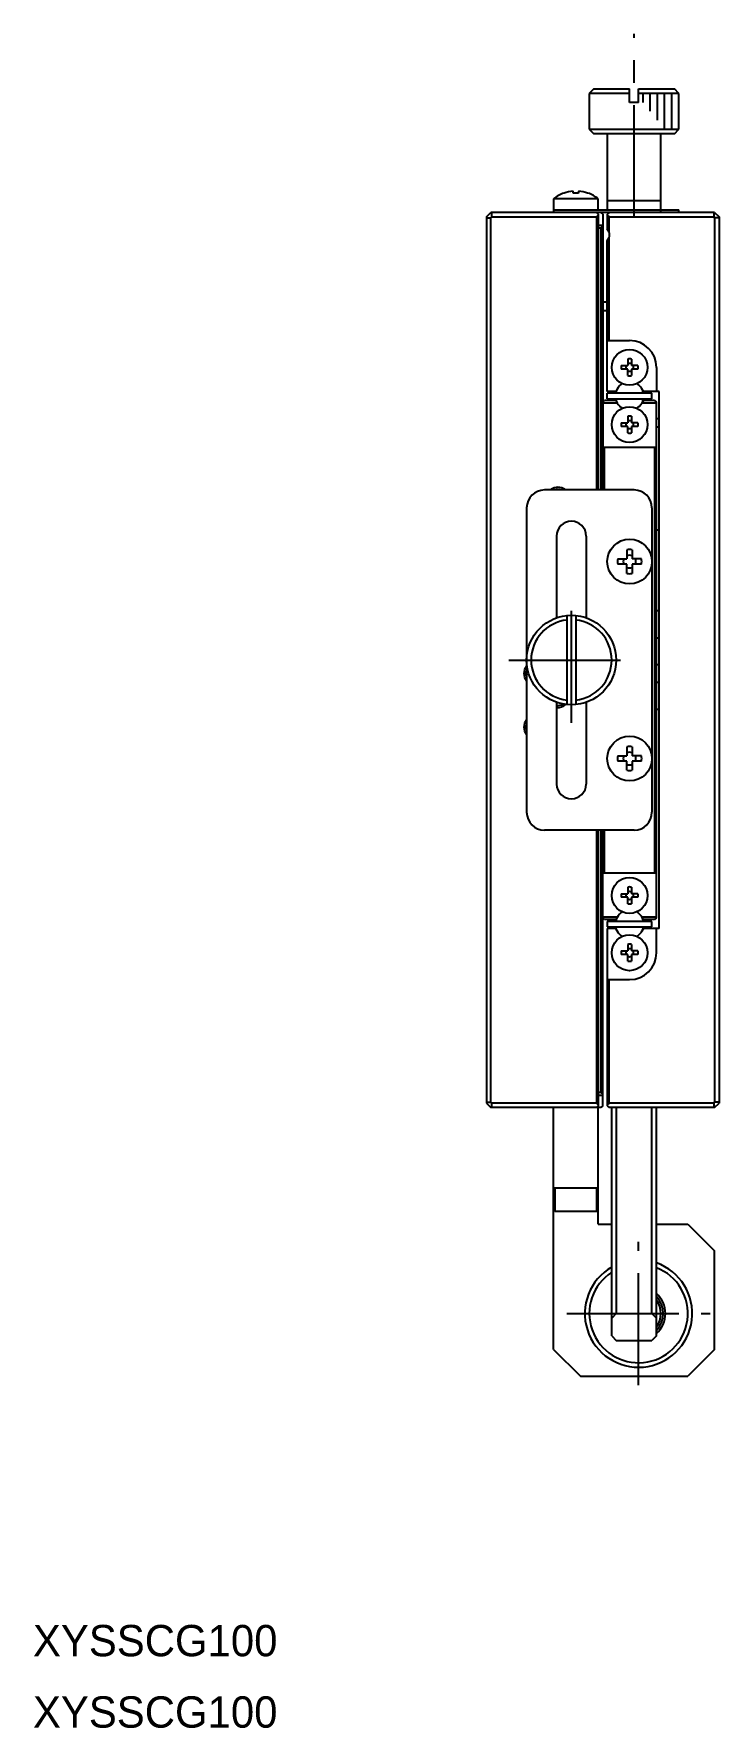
# Model space of a CAD drawing. Extents: x 74 to 507, y 3 to 225.
# Drawn here: x 74.5 to 151, y 4.1 to 193.4 of the extents above; entities that cross this region are included whole.
import ezdxf

# ---------------------------------------------------------------- set-up
doc = ezdxf.new("R2010")
doc.units = 0
doc.header["$LTSCALE"] = 10
doc.linetypes.add('CENTER', pattern=[2, 1.25, -0.25, 0.25, -0.25])
doc.layers.get('0').update_dxf_attribs({"linetype": 'CONTINUOUS'})
doc.layers.add('10', color=7, linetype='CONTINUOUS')
doc.layers.add('CENTER', color=1, linetype='CENTER')
doc.styles.get("Standard").update_dxf_attribs({"font": 'FGP教科書体NT-M'})

msp = doc.modelspace()

# ---------------------------------------------------------------- linework, layer by layer
at = {"color": 7, "linetype": 'CONTINUOUS'}
for p, q in [((137, 187.205), (141, 187.205)), ((141, 185.705), (141, 187.205)), ((142, 185.705), (141, 185.705)), ((142, 187.205), (146, 187.205)), ((142, 185.705), (142, 187.205)), ((138.5, 182.205), (138.5, 173.705)), ((144.5, 173.705), (144.5, 182.205)), ((132.5, 174.927499), (132.5, 173.405)), ((133.683755, 175.570302), (133.65, 175.570302)), ((136.35, 175.570302), (136.316245, 175.570302)), ((144.5, 174.705), (138.5, 174.705)), ((125, 172.905), (125, 73.905)), ((150.5, 173.405), (125.5, 173.405)), ((132.5, 173.705), (146.5, 173.705)), ((137.3, 173.405), (137.5, 173.205)), ((137.5, 173.205), (137.5, 142.405)), ((137.8, 173.405), (138, 173.205)), ((138, 173.205), (138, 142.405)), ((138.5, 173.205), (138.5, 171.566438)), ((146.5, 173.405), (146.5, 173.705)), ((150.5, 173.405), (151, 172.905)), ((151, 172.905), (151, 73.905)), ((138.5, 153.405), (138.5, 170.243562)), ((138.5, 159.105), (141, 159.105)), ((140.071291, 156.305), (140.8, 156.305)), ((140.8, 157.033709), (140.8, 156.305)), ((140.8, 155.176291), (140.8, 155.905)), ((141.928709, 156.305), (141.2, 156.305)), ((139.455588, 153.405), (138.5, 153.405)), ((139.625185, 153.69875), (139.455588, 153.405)), ((144.3, 153.405), (142.544412, 153.405)), ((138.5, 152.605), (138.5, 153.205)), ((138.5, 152.605), (143.5, 152.605)), ((139.455588, 152.405), (139.625185, 152.11125)), ((143.8, 152.405), (144, 152.205)), ((144, 94.605), (144, 152.205)), ((140.071291, 149.905), (140.8, 149.905)), ((140.8, 150.633709), (140.8, 149.905)), ((141.928709, 149.905), (141.2, 149.905)), ((140.8, 148.776291), (140.8, 149.505)), ((144.301295, 149.405), (144, 149.405)), ((138, 147.205), (144, 147.205)), ((129.5, 140.405), (129.5, 106.405)), ((143.5, 140.405), (143.5, 106.405)), ((132.85, 137.255), (132.85, 128.124905)), ((139.683755, 134.705), (140.7, 134.705)), ((140.7, 135.721245), (140.7, 134.705)), ((142.316245, 134.705), (141.3, 134.705)), ((140.7, 133.088755), (140.7, 134.105)), ((133.99962, 128.379899), (134.000392, 118.430025)), ((134.999621, 128.379975), (135.000379, 118.430101)), ((132.85, 118.685095), (132.85, 109.555)), ((140.7, 113.721245), (140.7, 112.705)), ((139.683755, 112.705), (140.7, 112.705)), ((140.7, 111.088755), (140.7, 112.105)), ((142.316245, 112.705), (141.3, 112.705)), ((141.5, 104.405), (131.5, 104.405)), ((137.5, 104.405), (137.5, 73.605)), ((138, 73.605), (138, 104.405)), ((144, 99.605), (138, 99.605)), ((140.071291, 97.305), (140.8, 97.305)), ((140.8, 98.033709), (140.8, 97.305)), ((140.8, 96.176291), (140.8, 96.905)), ((141.928709, 97.305), (141.2, 97.305)), ((139.625185, 94.69875), (139.455588, 94.405)), ((139.455588, 94.405), (138.2, 94.405)), ((138.5, 94.205), (138.5, 93.605)), ((138.5, 93.605), (143.5, 93.605)), ((138.5, 93.405), (138.5, 73.605)), ((139.625185, 93.11125), (139.455588, 93.405)), ((143.8, 94.405), (142.544412, 94.405)), ((144.3, 93.405), (142.544412, 93.405)), ((144, 94.605), (143.8, 94.405)), ((140.071291, 90.905), (140.8, 90.905)), ((140.8, 91.633709), (140.8, 90.905)), ((141.928709, 90.905), (141.2, 90.905)), ((140.8, 89.776291), (140.8, 90.505)), ((138.5, 87.705), (141, 87.705)), ((137.5, 74.805), (138, 74.805)), ((150.5, 73.405), (151, 73.905)), ((137.8, 73.405), (125.5, 73.405)), ((132.5, 46.405), (132.5, 73.405)), ((137.5, 73.605), (137.3, 73.405)), ((137.5, 60.405), (137.5, 73.405)), ((138, 73.605), (137.8, 73.405)), ((150.5, 73.405), (138.7, 73.405)), ((139, 47.905), (139, 73.405)), ((144, 47.905), (144, 73.405)), ((137.5, 64.405), (132.5, 64.405)), ((137.35, 61.805), (132.65, 61.805)), ((147.5, 60.405), (150.5, 57.405)), ((150.5, 46.405), (150.5, 57.405)), ((139.5, 47.405), (143.5, 47.405)), ((144, 47.905), (143.5, 47.405)), ((150.5, 46.405), (147.5, 43.405)), ((135.5, 43.405), (147.5, 43.405))]:
    msp.add_line(p, q, dxfattribs=at)
at = {"color": 3, "linetype": 'CONTINUOUS'}
for p, q in [((142.5, 185.705), (142.5, 186.705)), ((143.3, 184.705), (143.3, 186.705)), ((144.1, 183.705), (144.1, 186.705)), ((144.9, 182.705), (144.9, 186.705)), ((145.7, 182.705), (145.7, 186.705))]:
    msp.add_line(p, q, dxfattribs=at)
at = {"color": 7, "linetype": 'CONTINUOUS'}
msp.add_circle((134.5, 123.405), 5, dxfattribs=at)
for centre, start, end in [((141, 152.905001), 135.000026, 169.106992), ((141, 152.905001), 210.000031, 239.566818), ((141, 152.905001), 300.433182, 329.739155), ((141, 93.905001), 135.000026, 169.106953), ((141, 93.905001), 10.89309, 30.260783), ((141, 93.905001), 210.000031, 239.566818)]:
    msp.add_arc(centre, 1.5875, start, end, dxfattribs=at)
at = {"color": 9, "linetype": 'CONTINUOUS'}
msp.add_arc((142, 50.405), 2.75, 316.658242, 43.341758, dxfattribs=at)
at = {"layer": '10', "color": 7, "linetype": 'CONTINUOUS'}
for p, q in [((137, 187.205), (136.5, 186.705)), ((141, 186.705), (136.5, 186.705)), ((136.5, 186.705), (136.5, 182.705)), ((146.5, 186.705), (142, 186.705)), ((146.5, 186.705), (146, 187.205)), ((146.5, 182.705), (146.5, 186.705)), ((136.5, 182.705), (146.5, 182.705)), ((136.5, 182.705), (137, 182.205)), ((146, 182.205), (137, 182.205)), ((146, 182.205), (146.5, 182.705)), ((137.5, 174.927499), (132.5, 174.927499)), ((134.7, 175.570302), (134.7, 175.782436)), ((135.3, 175.570302), (134.7, 175.570302)), ((135.3, 175.782436), (135.3, 175.570302)), ((137.5, 173.705), (137.5, 174.927499)), ((125, 172.905), (125.5, 173.405)), ((125, 172.805), (125.5, 172.805)), ((125.5, 172.805), (125.6, 172.905)), ((125.5, 74.005), (125.5, 172.805)), ((125.6, 172.905), (125.6, 173.405)), ((125.6, 172.905), (137.3, 172.905)), ((137.3, 172.905), (137.5, 173.105)), ((137.3, 172.905), (137.3, 142.405)), ((138.7, 173.405), (138.5, 173.205)), ((138.5, 173.105), (138.7, 172.905)), ((138.7, 171.21725), (138.7, 172.905)), ((138.7, 172.905), (150.4, 172.905)), ((150.4, 173.405), (150.4, 172.905)), ((150.4, 172.905), (150.5, 172.805)), ((150.5, 172.805), (150.5, 74.005)), ((151, 172.805), (150.5, 172.805)), ((137.5, 172.005), (138, 172.005)), ((137.5, 171.705), (137.8, 171.705)), ((138, 171.905), (137.8, 171.705)), ((137.8, 171.705), (137.8, 142.405)), ((138.7, 171.21725), (138.5, 171.566438)), ((138.5, 170.243562), (138.7, 170.59275)), ((138.7, 159.105), (138.7, 170.59275)), ((138, 163.405), (138.5, 163.405)), ((138.5, 162.405), (138, 162.405)), ((140.8, 155.905), (140.071291, 155.905)), ((141.2, 157.033709), (141.2, 156.305)), ((141.2, 155.905), (141.2, 155.176291)), ((141.928709, 155.905), (141.2, 155.905)), ((144, 156.105), (144, 153.405)), ((142.544412, 153.405), (142.374815, 153.69875)), ((144.3, 93.405), (144.3, 153.405)), ((138, 152.205), (138.2, 152.405)), ((139.628812, 152.105), (138, 152.105)), ((139.455588, 152.405), (138.2, 152.405)), ((143.5, 153.205), (138.5, 153.205)), ((144, 152.105), (142.371188, 152.105)), ((142.544412, 152.405), (142.374815, 152.11125)), ((143.8, 152.405), (142.544412, 152.405)), ((143.5, 152.605), (143.5, 153.205)), ((141.2, 150.633709), (141.2, 149.905)), ((144, 150.405), (144.3, 150.405)), ((140.8, 149.505), (140.071291, 149.505)), ((141.2, 149.505), (141.2, 148.776291)), ((141.928709, 149.505), (141.2, 149.505)), ((138.2, 142.405), (138.2, 147.205)), ((143.8, 147.205), (143.8, 99.605)), ((141.5, 142.405), (131.5, 142.405)), ((136.15, 137.255), (136.15, 128.124905)), ((144.3, 137.905), (144, 137.905)), ((141.3, 135.721245), (141.3, 134.705)), ((140.7, 134.105), (139.683755, 134.105)), ((141.3, 134.105), (141.3, 133.088755)), ((142.316245, 134.105), (141.3, 134.105)), ((144.3, 128.905), (144, 128.905)), ((144, 125.905), (144.3, 125.905)), ((144, 122.905), (144.3, 122.905)), ((144.3, 120.905), (144, 120.905)), ((136.15, 118.685095), (136.15, 109.555)), ((144, 117.905), (144.3, 117.905)), ((141.3, 113.721245), (141.3, 112.705)), ((140.7, 112.105), (139.683755, 112.105)), ((141.3, 112.105), (141.3, 111.088755)), ((142.316245, 112.105), (141.3, 112.105)), ((137.3, 104.405), (137.3, 73.905)), ((137.8, 104.405), (137.8, 75.105)), ((138.2, 99.605), (138.2, 104.405)), ((140.8, 96.905), (140.071291, 96.905)), ((141.2, 98.033709), (141.2, 97.305)), ((141.2, 96.905), (141.2, 96.176291)), ((141.928709, 96.905), (141.2, 96.905)), ((138, 94.705), (139.628812, 94.705)), ((142.371188, 94.705), (144, 94.705)), ((142.374815, 94.69875), (142.544412, 94.405)), ((138.2, 94.405), (138, 94.605)), ((143.5, 94.205), (138.5, 94.205)), ((139.455588, 93.405), (138.5, 93.405)), ((142.544412, 93.405), (142.374815, 93.11125)), ((143.5, 93.605), (143.5, 94.205)), ((144, 90.705), (144, 93.405)), ((141.2, 91.633709), (141.2, 90.905)), ((140.8, 90.505), (140.071291, 90.505)), ((141.2, 90.505), (141.2, 89.776291)), ((141.928709, 90.505), (141.2, 90.505)), ((138.7, 73.905), (138.7, 87.705)), ((125, 74.005), (125.5, 74.005)), ((125, 73.905), (125.5, 73.405)), ((125.6, 73.905), (125.5, 74.005)), ((125.6, 73.405), (125.6, 73.905)), ((137.3, 73.905), (125.6, 73.905)), ((137.5, 73.705), (137.3, 73.905)), ((137.8, 75.105), (137.5, 75.105)), ((137.8, 75.105), (138, 74.905)), ((138.7, 73.905), (138.5, 73.705)), ((150.4, 73.905), (138.7, 73.905)), ((150.5, 74.005), (150.4, 73.905)), ((150.4, 73.905), (150.4, 73.405)), ((151, 74.005), (150.5, 74.005)), ((138.5, 73.605), (138.7, 73.405)), ((139.5, 73.405), (139.5, 50.405)), ((143.5, 50.405), (143.5, 73.405)), ((132.65, 64.405), (132.65, 61.805)), ((137.35, 61.805), (137.35, 64.405)), ((137.5, 60.405), (139, 60.405)), ((144, 60.405), (147.5, 60.405)), ((139.5, 50.405), (139, 49.905)), ((139.5, 50.405), (143.5, 50.405)), ((144, 49.905), (143.5, 50.405)), ((139, 47.905), (139.5, 47.405)), ((132.5, 46.405), (135.5, 43.405))]:
    msp.add_line(p, q, dxfattribs=at)
at = {"layer": '10', "color": 9, "linetype": 'CONTINUOUS'}
msp.add_line((144.5, 173.405), (144.5, 173.705), dxfattribs=at)
at = {"layer": '10', "color": 7, "linetype": 'CONTINUOUS'}
for centre, radius in [((141, 156.105), 2), ((141, 149.705), 2), ((141, 134.405), 2.5), ((141, 112.405), 2.5), ((141, 97.105), 2), ((141, 90.705), 2)]:
    msp.add_circle(centre, radius, dxfattribs=at)
for centre, radius, start, end in [((135, 171.805), 4, 109.724634, 128.682187), ((135, 171.805), 3.988734, 94.313394, 109.268203), ((135, 171.805), 3.988734, 70.731797, 85.686606), ((135, 171.805), 4, 51.317813, 70.275366), ((137.75, 170.905), 1, 341.805128, 18.194872), ((141, 156.105), 3, 0, 90), ((141, 156.105), 0.95, 167.846803, 192.153197), ((141, 156.105), 0.435085, 152.633517, 207.366483), ((141, 156.105), 0.95, 77.846803, 102.153197), ((141, 156.105), 0.435085, 62.633517, 117.366483), ((141, 156.105), 0.435085, 242.633517, 297.366483), ((141, 156.105), 0.435085, 332.633517, 27.366483), ((141, 156.105), 0.95, 347.846803, 12.153197), ((141.114905, 152.790095), 1.75, 121.881533, 135), ((141, 152.905001), 1.5875, 120.433263, 134.99975), ((141, 156.105), 0.95, 257.846803, 282.153197), ((141, 152.905001), 1.5875, 44.999975, 59.566737), ((140.885095, 152.790095), 1.75, 45, 58.118467), ((141, 152.905), 1.5875, 30, 45), ((141, 152.905001), 1.5875, 10.893011, 29.999969), ((141, 152.905001), 1.5875, 190.893149, 210), ((141.114905, 153.019905), 1.75, 225, 238.118467), ((140.885095, 153.019905), 1.75, 301.881533, 315), ((141, 152.905), 1.5875, 329.739186, 330), ((141, 152.905001), 1.5875, 329.999969, 349.10685), ((141, 149.705), 0.95, 167.846803, 192.153197), ((141, 149.705), 0.435085, 152.633517, 207.366483), ((141, 149.705), 0.95, 77.846803, 102.153197), ((141, 149.705), 0.435085, 62.633517, 117.366483), ((141, 149.705), 0.435085, 332.633517, 27.366483), ((141, 149.705), 0.95, 347.846803, 12.153197), ((141, 149.705), 0.435085, 242.633517, 297.366483), ((141, 149.705), 0.95, 257.846803, 282.153197), ((131.5, 140.405), 2, 90, 180), ((133, 141.405), 1.075, 68.471096, 111.528904), ((141.5, 140.405), 2, 0, 90), ((134.5, 137.255), 1.65, 0, 180), ((141, 134.405), 1.35, 167.160412, 192.839588), ((141, 134.405), 0.708484, 154.948092, 205.051908), ((141, 134.405), 1.35, 77.160412, 102.839588), ((141, 134.405), 0.708484, 64.948092, 115.051908), ((141, 134.405), 0.708484, 334.948092, 25.051908), ((141, 134.405), 1.35, 347.160412, 12.839588), ((141, 134.405), 0.708484, 244.948092, 295.051908), ((141, 134.405), 1.35, 257.160412, 282.839588), ((134.5, 123.405), 4.5, 96.383742, 263.625002), ((134.5, 123.405), 4.5, 276.383742, 83.625002), ((130.5, 121.905), 1.075, 158.471096, 201.528904), ((133, 119.405), 1.075, 261.979067, 301.9202), ((130.5, 115.905), 1.075, 158.471096, 201.528904), ((141, 112.405), 1.35, 77.160412, 102.839588), ((141, 112.405), 1.35, 167.160412, 192.839588), ((141, 112.405), 0.708484, 154.948092, 205.051908), ((141, 112.405), 0.708484, 64.948092, 115.051908), ((141, 112.405), 0.708484, 244.948092, 295.051908), ((141, 112.405), 0.708484, 334.948092, 25.051908), ((141, 112.405), 1.35, 347.160412, 12.839588), ((141, 112.405), 1.35, 257.160412, 282.839588), ((134.5, 109.555), 1.65, 180, 0), ((131.5, 106.405), 2, 180, 270), ((141.5, 106.405), 2, 270, 0), ((141, 97.105), 0.95, 167.846803, 192.153197), ((141, 97.105), 0.435085, 152.633517, 207.366483), ((141, 97.105), 0.95, 77.846803, 102.153197), ((141, 97.105), 0.435085, 62.633517, 117.366483), ((141, 97.105), 0.435085, 242.633517, 297.366483), ((141, 97.105), 0.435085, 332.633517, 27.366483), ((141, 97.105), 0.95, 347.846803, 12.153197), ((141.114905, 93.790095), 1.75, 121.881533, 135), ((141, 93.905001), 1.5875, 120.433263, 134.99975), ((141, 97.105), 0.95, 257.846803, 282.153197), ((141, 93.905001), 1.5875, 44.999975, 59.566737), ((140.885095, 93.790095), 1.75, 45, 58.118467), ((141, 93.905), 1.5875, 30.260814, 45), ((141, 93.905001), 1.5875, 190.893158, 210), ((141.114905, 94.019905), 1.75, 225, 238.118467), ((141, 93.905001), 1.5875, 300.433182, 315.00025), ((140.885095, 94.019905), 1.75, 301.881533, 315), ((141, 93.905), 1.5875, 315, 330), ((141, 93.905001), 1.5875, 329.999969, 349.106842), ((141, 90.705), 0.95, 167.846803, 192.153197), ((141, 90.705), 0.435085, 152.633517, 207.366483), ((141, 90.705), 0.95, 77.846803, 102.153197), ((141, 90.705), 0.435085, 62.633517, 117.366483), ((141, 90.705), 0.435085, 332.633517, 27.366483), ((141, 90.705), 0.95, 347.846803, 12.153197), ((141, 90.705), 0.435085, 242.633517, 297.366483), ((141, 90.705), 0.95, 257.846803, 282.153197), ((141, 90.705), 3, 270, 0), ((142, 50.405), 6, 120, 70.528779), ((142, 50.405), 5.5, 123.055731, 68.676314), ((142, 50.405), 3, 311.810315, 48.189685), ((142, 50.405), 2.5, 323.130102, 36.869898)]:
    msp.add_arc(centre, radius, start, end, dxfattribs=at)
at = {"layer": '10', "color": 9, "linetype": 'CONTINUOUS'}
for centre, start, end in [((133, 141.405), 50.284863, 129.715137), ((130.5, 121.905), 140.284863, 219.715137), ((133, 119.405), 263.37419, 312.452238), ((130.5, 115.905), 140.284863, 219.715137)]:
    msp.add_arc(centre, 1.3, start, end, dxfattribs=at)
at = {"layer": 'CENTER', "color": 1, "linetype": 'CENTER'}
for p, q in [((141.5, 172.905), (141.5, 193.355)), ((134.5, 116.405), (134.5, 130.405)), ((127.5, 123.405), (141.5, 123.405)), ((142, 42.405), (142, 58.405)), ((134, 50.405), (150, 50.405))]:
    msp.add_line(p, q, dxfattribs=at)

# ---------------------------------------------------------------- texts
at = {"color": 7}
for p in [(74.350045, 12.116889), (74.350045, 4.141611)]:
    msp.add_text('XYSSCG100', height=3.5, dxfattribs=at).set_placement(p)

doc.saveas('drawing.dxf')
